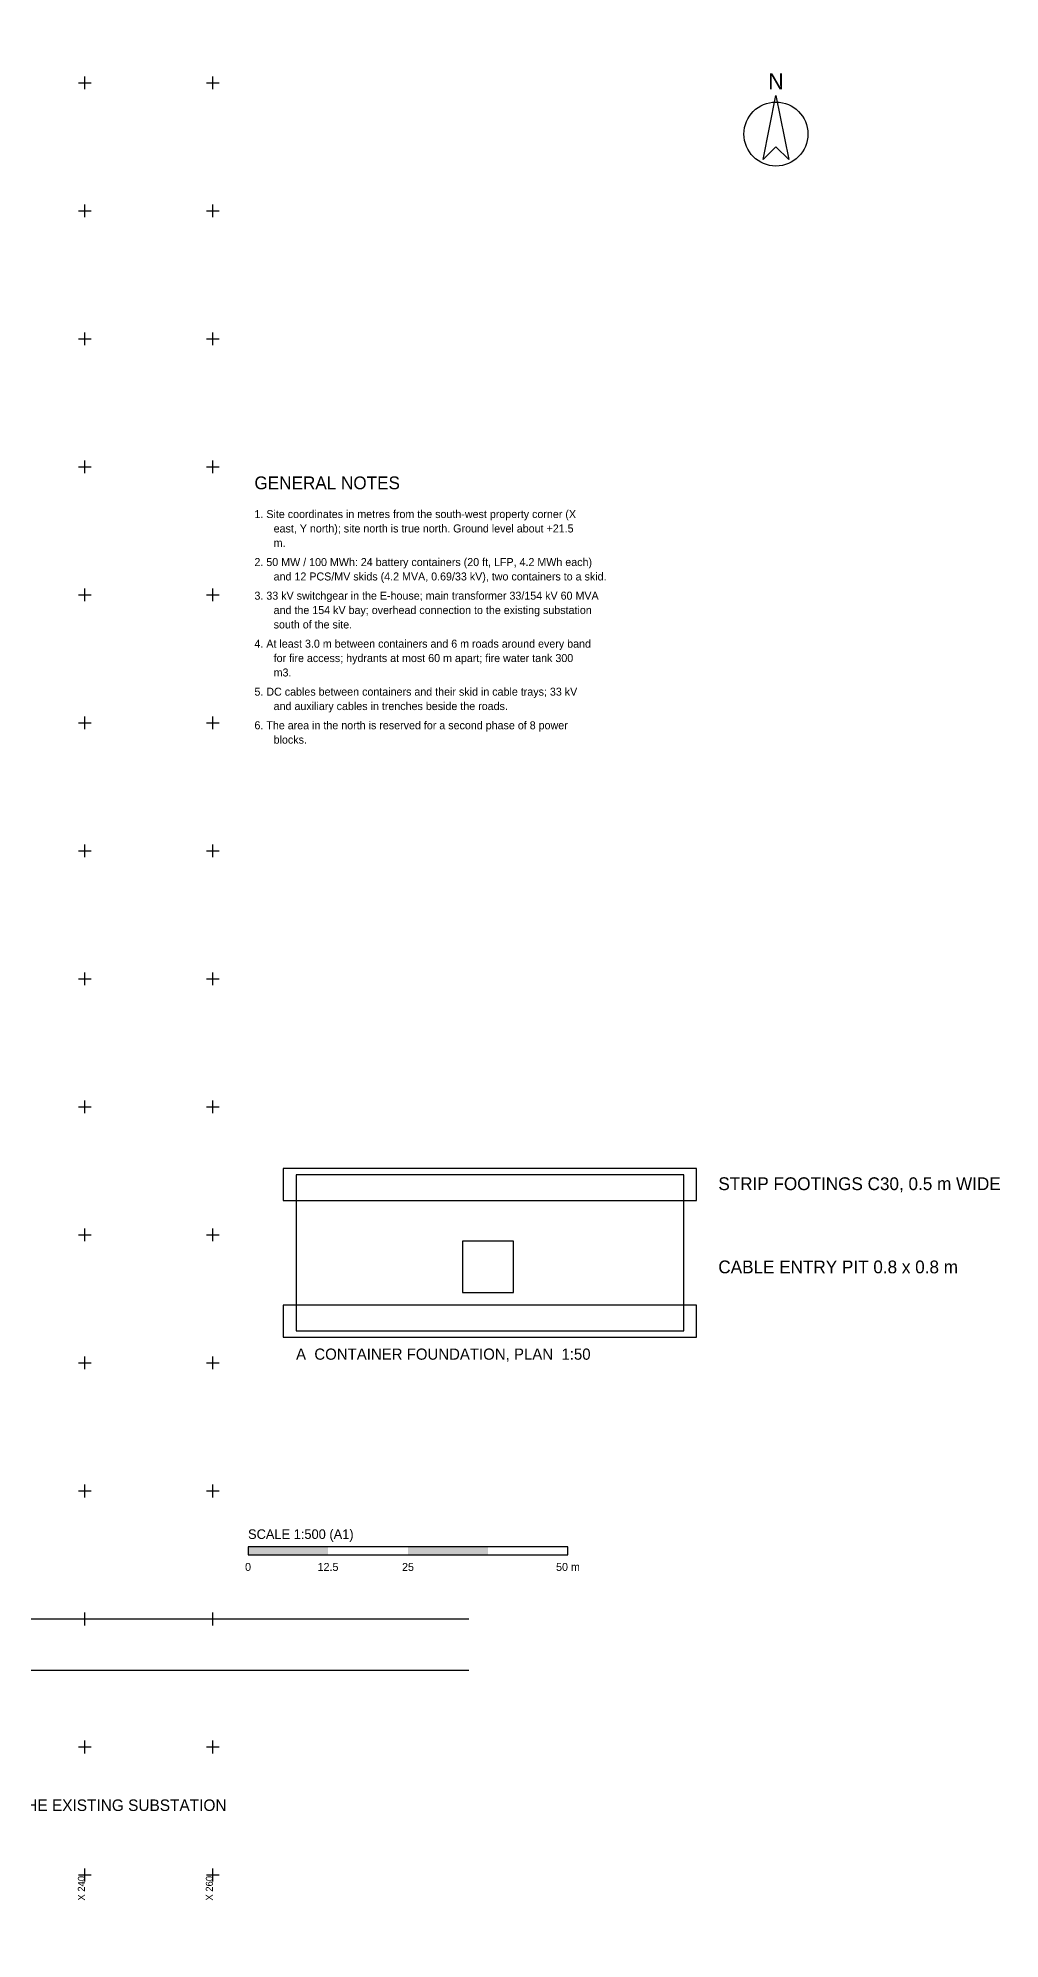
# Model space of a CAD drawing. Header units: metres. Extents: x -60 to 383, y -70 to 227.
# Drawn here: x 232.7 to 383, y -70 to 227 of the extents above; entities that cross this region are included whole.
import ezdxf
from ezdxf.enums import TextEntityAlignment as Align

# ---------------------------------------------------------------- set-up
doc = ezdxf.new("R2010")
doc.units = ezdxf.units.M
for name, color, linetype in [('DETAILS', 7, 'Continuous'), ('DETAILS-TEXT', 7, 'Continuous'), ('EXISTING-ROAD', 251, 'Continuous'), ('GRID-COORDINATES', 8, 'Continuous'), ('NOTES', 7, 'Continuous'), ('OHL-154KV', 6, 'Continuous'), ('TITLE-SYMBOLS', 7, 'Continuous')]:
    doc.layers.add(name, color=color, linetype=linetype)

# ---------------------------------------------------------------- blocks, each defined once
blk = doc.blocks.new('NORTH_ARROW')
at = {"layer": 'TITLE-SYMBOLS'}
blk.add_lwpolyline([(0, 12), (4, -8), (0, -4), (-4, -8)], close=True, dxfattribs=at)
blk.add_circle((0, 0), 10, dxfattribs=at)
blk.add_text('N', height=5, dxfattribs=at).set_placement((0, 14), align=Align.CENTER)
blk = doc.blocks.new('SCALE_BAR_1-500')
at = {"layer": 'TITLE-SYMBOLS'}
blk.add_lwpolyline([(0, 0), (100, 0), (100, 2.5), (0, 2.5)], close=True, dxfattribs=at)
for points in [[(0, 0), (25, 0), (0, 2.5), (25, 2.5)], [(50, 0), (75, 0), (50, 2.5), (75, 2.5)]]:
    blk.add_solid(points, dxfattribs=at)
blk.add_text('SCALE 1:500 (A1)', height=3, dxfattribs=at).set_placement((0, 5))
for s, p in [('0', (0, -5)), ('12.5', (25, -5)), ('25', (50, -5)), ('50 m', (100, -5))]:
    blk.add_text(s, height=2.5, dxfattribs=at).set_placement(p, align=Align.CENTER)
blk = doc.blocks.new('GENERAL_NOTES')
at = {"layer": 'NOTES'}
for s, height, p in [('GENERAL NOTES', 4, (0, 0)), ('1. Site coordinates in metres from the south-west property corner (X', 2.5, (0, -9)), ('east, Y north); site north is true north. Ground level about +21.5', 2.5, (6, -13.5)), ('m.', 2.5, (6, -18)), ('2. 50 MW / 100 MWh: 24 battery containers (20 ft, LFP, 4.2 MWh each)', 2.5, (0, -24)), ('and 12 PCS/MV skids (4.2 MVA, 0.69/33 kV), two containers to a skid.', 2.5, (6, -28.5)), ('3. 33 kV switchgear in the E-house; main transformer 33/154 kV 60 MVA', 2.5, (0, -34.5)), ('south of the site.', 2.5, (6, -43.5)), ('and the 154 kV bay; overhead connection to the existing substation', 2.5, (6, -39)), ('4. At least 3.0 m between containers and 6 m roads around every band', 2.5, (0, -49.5)), ('for fire access; hydrants at most 60 m apart; fire water tank 300', 2.5, (6, -54)), ('m3.', 2.5, (6, -58.5)), ('5. DC cables between containers and their skid in cable trays; 33 kV', 2.5, (0, -64.5)), ('and auxiliary cables in trenches beside the roads.', 2.5, (6, -69)), ('6. The area in the north is reserved for a second phase of 8 power', 2.5, (0, -75)), ('blocks.', 2.5, (6, -79.5))]:
    blk.add_text(s, height=height, dxfattribs=at).set_placement(p)
blk = doc.blocks.new('DETAIL_A_CONTAINER_FOUNDATION')
at = {"layer": 'DETAILS'}
for points in [[(-0.2, 2.04), (6.258, 2.04), (6.258, 2.54), (-0.2, 2.54)], [(0.001, 0.001), (6.059, 0.001), (6.059, 2.439), (0.001, 2.439)], [(2.6, 0.6), (3.4, 0.6), (3.4, 1.4), (2.6, 1.4)], [(-0.2, -0.1), (6.258, -0.1), (6.258, 0.4), (-0.2, 0.4)]]:
    blk.add_lwpolyline(points, close=True, dxfattribs=at)
at = {"layer": 'DETAILS-TEXT'}
for s, p in [('STRIP FOOTINGS C30, 0.5 m WIDE', (6.6, 2.2)), ('CABLE ENTRY PIT 0.8 x 0.8 m', (6.6, 0.9))]:
    blk.add_text(s, height=0.2, dxfattribs=at).set_placement(p)

msp = doc.modelspace()

# ---------------------------------------------------------------- linework, layer by layer
at = {"layer": 'EXISTING-ROAD'}
for p, q in [((-60, -20), (300, -20)), ((-60, -28), (300, -28))]:
    msp.add_line(p, q, dxfattribs=at)
at = {"layer": 'GRID-COORDINATES'}
for p, q in [((239, 220), (241, 220)), ((240, 219), (240, 221)), ((259, 220), (261, 220)), ((260, 219), (260, 221)), ((239, 200), (241, 200)), ((240, 199), (240, 201)), ((259, 200), (261, 200)), ((260, 199), (260, 201)), ((239, 180), (241, 180)), ((240, 179), (240, 181)), ((259, 180), (261, 180)), ((260, 179), (260, 181)), ((240, 159), (240, 161)), ((260, 159), (260, 161)), ((239, 160), (241, 160)), ((259, 160), (261, 160)), ((239, 140), (241, 140)), ((240, 139), (240, 141)), ((259, 140), (261, 140)), ((260, 139), (260, 141)), ((239, 120), (241, 120)), ((240, 119), (240, 121)), ((259, 120), (261, 120)), ((260, 119), (260, 121)), ((240, 99), (240, 101)), ((260, 99), (260, 101)), ((239, 100), (241, 100)), ((259, 100), (261, 100)), ((240, 79), (240, 81)), ((260, 79), (260, 81)), ((239, 80), (241, 80)), ((259, 80), (261, 80)), ((239, 60), (241, 60)), ((240, 59), (240, 61)), ((259, 60), (261, 60)), ((260, 59), (260, 61)), ((239, 40), (241, 40)), ((240, 39), (240, 41)), ((259, 40), (261, 40)), ((260, 39), (260, 41)), ((240, 19), (240, 21)), ((260, 19), (260, 21)), ((239, 20), (241, 20)), ((259, 20), (261, 20)), ((239, 0), (241, 0)), ((240, -1), (240, 1)), ((259, 0), (261, 0)), ((260, -1), (260, 1)), ((239, -20), (241, -20)), ((240, -21), (240, -19)), ((259, -20), (261, -20)), ((260, -21), (260, -19)), ((239, -40), (241, -40)), ((240, -41), (240, -39)), ((259, -40), (261, -40)), ((260, -41), (260, -39)), ((240, -61), (240, -59)), ((260, -61), (260, -59)), ((239, -60), (241, -60)), ((259, -60), (261, -60))]:
    msp.add_line(p, q, dxfattribs=at)

# ---------------------------------------------------------------- block references
at = {"layer": 'DETAILS', "xscale": 10, "yscale": 10}
msp.add_blockref('DETAIL_A_CONTAINER_FOUNDATION', (273, 25), dxfattribs=at)
at = {"layer": 'NOTES', "xscale": 0.5, "yscale": 0.5}
msp.add_blockref('GENERAL_NOTES', (266.5, 156.5), dxfattribs=at)
at = {"layer": 'TITLE-SYMBOLS', "xscale": 0.5, "yscale": 0.5}
for name, p in [('NORTH_ARROW', (348, 212)), ('SCALE_BAR_1-500', (265.5, -10))]:
    msp.add_blockref(name, p, dxfattribs=at)

# ---------------------------------------------------------------- texts
at = {"layer": 'DETAILS-TEXT'}
msp.add_text('A  CONTAINER FOUNDATION, PLAN  1:50', height=1.75, dxfattribs=at).set_placement((273, 20.5))
at = {"layer": 'GRID-COORDINATES'}
for s, p in [('X 240', (240, -64)), ('X 260', (260, -64))]:
    msp.add_text(s, height=1.1, rotation=90, dxfattribs=at).set_placement(p)
at = {"layer": 'OHL-154KV'}
msp.add_text('154 kV OVERHEAD LINE TO THE EXISTING SUBSTATION', height=1.8, dxfattribs=at).set_placement((197, -50))

doc.saveas('drawing.dxf')
